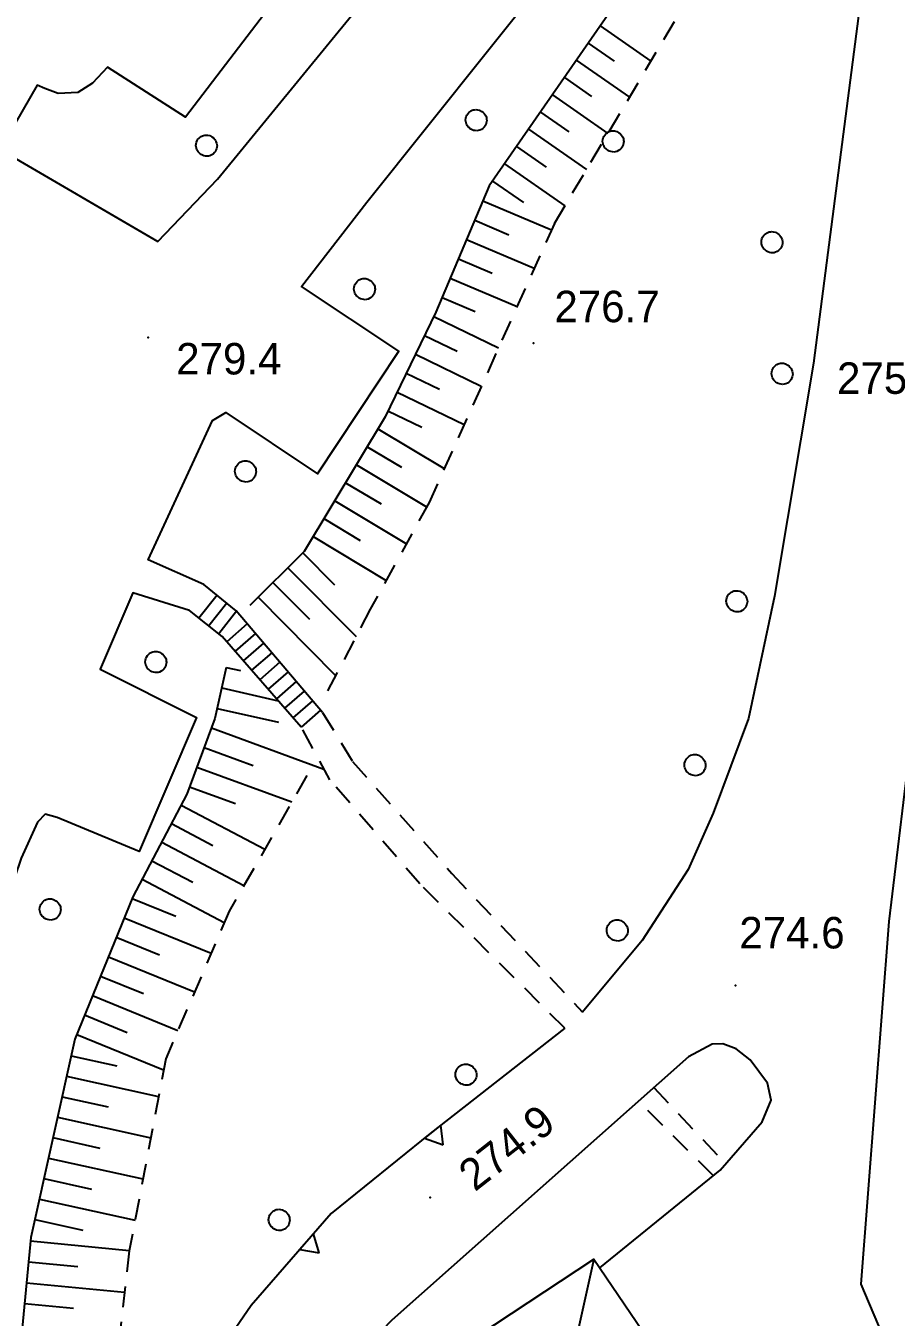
# Model space of a CAD drawing. Extents: x 1518652 to 1519378, y 5069750 to 5070202.
# Drawn here: x 1518878.6 to 1518920, y 5069898.2 to 5069959.8 of the extents above; entities that cross this region are included whole.
import ezdxf

# ---------------------------------------------------------------- set-up
doc = ezdxf.new("R2010")
doc.units = 0
doc.header["$MEASUREMENT"] = 0
doc.linetypes.add('L10', pattern=[1.7, 1, -0.7])
for name, color, linetype in [('2310_SU', 2, 'Continuous'), ('2323_PEDspartit', 1, 'Continuous'), ('2641_MUROspec', 2, 'Continuous'), ('3007_TETTOIE', 2, 'Continuous'), ('3046_SCALE', 1, 'Continuous'), ('3047_GRADINI', 6, 'Continuous'), ('5100_ALBERO', 1, 'Continuous'), ('5651_VIALETTI', 1, 'L10'), ('7111_SCARciglio', 1, 'Continuous'), ('7112_SCARpiede', 1, 'L10'), ('7113_SCARvest', 6, 'Continuous'), ('8321_PQTerra', 2, 'Continuous'), ('SCM_Diagonali', 6, 'Continuous')]:
    doc.layers.add(name, color=color, linetype=linetype)
doc.styles.add('Style00', font='Leroy', dxfattribs={"height": 0.2})

# ---------------------------------------------------------------- blocks, each defined once
blk = doc.blocks.new('S37')
at = {"linetype": 'Continuous'}
for p, q in [((-0.99, -0.01), (-0.97, 0.17)), ((-0.97, 0.17), (-0.93, 0.33)), ((-0.93, 0.33), (-0.87, 0.47)), ((-0.87, 0.47), (-0.79, 0.6)), ((-0.79, 0.6), (-0.68, 0.71)), ((-0.68, 0.71), (-0.58, 0.8)), ((-0.58, 0.8), (-0.49, 0.87)), ((-0.49, 0.87), (-0.37, 0.93)), ((-0.37, 0.93), (-0.26, 0.97)), ((-0.26, 0.97), (-0.13, 0.99)), ((-0.13, 0.99), (-0.01, 1)), ((-0.01, 1), (0.15, 0.99)), ((0.15, 0.99), (0.35, 0.94)), ((0.35, 0.94), (0.55, 0.82)), ((0.55, 0.82), (0.68, 0.73)), ((0.68, 0.73), (0.77, 0.62)), ((0.77, 0.62), (0.87, 0.5)), ((0.87, 0.5), (0.93, 0.39)), ((0.93, 0.39), (0.99, 0.23)), ((0.99, 0.23), (1.01, 0.09)), ((1.01, 0.09), (1.03, -0.03)), ((-0.97, -0.15), (-0.99, -0.01)), ((-0.94, -0.26), (-0.97, -0.15)), ((-0.9, -0.4), (-0.94, -0.26)), ((-0.84, -0.51), (-0.9, -0.4)), ((-0.78, -0.61), (-0.84, -0.51)), ((-0.66, -0.71), (-0.78, -0.61)), ((-0.57, -0.8), (-0.66, -0.71)), ((-0.49, -0.87), (-0.57, -0.8)), ((-0.36, -0.93), (-0.49, -0.87)), ((-0.22, -0.98), (-0.36, -0.93)), ((-0.06, -1.01), (-0.22, -0.98)), ((0.07, -1.02), (-0.06, -1.01)), ((0.22, -1.01), (0.07, -1.02)), ((0.36, -0.97), (0.22, -1.01)), ((0.52, -0.89), (0.36, -0.97)), ((0.65, -0.81), (0.52, -0.89)), ((0.78, -0.68), (0.65, -0.81)), ((0.87, -0.56), (0.78, -0.68)), ((0.93, -0.45), (0.87, -0.56)), ((0.98, -0.3), (0.93, -0.45)), ((1.01, -0.17), (0.98, -0.3)), ((1.03, -0.03), (1.01, -0.17))]:
    blk.add_line(p, q, dxfattribs=at)
blk = doc.blocks.new('Q0200100')
at = {"linetype": 'Continuous'}
for p, q in [((0, 0.8), (-0.5, 0)), ((0.5, 0), (0, 0.8)), ((-0.5, 0), (0.5, 0))]:
    blk.add_line(p, q, dxfattribs=at)

msp = doc.modelspace()

# ---------------------------------------------------------------- linework, layer by layer
at = {"layer": '2310_SU', "color": 18, "linetype": 'Continuous', "true_color": 0x000000}
for points in [[(1518887.049, 5069933.149, 279.321), (1518884.384, 5069934.32, 279.363), (1518887.464, 5069940.964, 279.314), (1518888.097, 5069941.341, 279.335), (1518892.466, 5069938.426, 279.377), (1518896.334, 5069944.271, 279.328), (1518891.702, 5069947.349, 278.884), (1518894.805, 5069951.366, 278.627), (1518903.465, 5069962.219, 277.904), (1518907.419, 5069967.761, 277.558), (1518911.026, 5069973.739, 277.234), (1518918.414, 5069985.828, 276.501), (1518920.503, 5069989.42, 276.134)], [(1518921.556, 5069985.89, 275.993), (1518916.091, 5069943.695, 275.104), (1518914.242, 5069932.598, 275.02), (1518913.006, 5069926.765, 275.048), (1518911.317, 5069922.255, 274.843), (1518910.12, 5069919.562, 274.752), (1518907.933, 5069916.173, 274.773), (1518905.09, 5069912.771, 274.78)], [(1518920.396, 5069895.004, 275.119), (1518918.378, 5069899.807, 274.949), (1518919.709, 5069917.078, 274.991), (1518920.857, 5069926.713, 275.006), (1518922.675, 5069939.302, 275.062), (1518923.942, 5069946.452, 275.118), (1518924.965, 5069953.016, 275.288), (1518925.174, 5069954.223, 275.33), (1518925.674, 5069947.387, 275.436), (1518925.773, 5069940.472, 276.024), (1518926.448, 5069923.321, 276.712), (1518926.828, 5069916.957, 276.98), (1518926.298, 5069911.819, 277.121), (1518924.568, 5069903.036, 277.474), (1518923.338, 5069899.457, 277.29)], [(1518886.355, 5069931.909, 279.046), (1518883.66, 5069932.753, 279.582), (1518882.101, 5069929.111, 279.554), (1518886.689, 5069926.815, 279.73), (1518883.969, 5069920.414, 279.843), (1518880.053, 5069922.044, 279.709), (1518879.477, 5069922.195, 279.702), (1518879.11, 5069921.827, 279.716), (1518878.334, 5069920.098, 279.744), (1518877.697, 5069918.236, 279.751), (1518877.397, 5069916.514, 279.744), (1518877.091, 5069912.646, 279.786), (1518876.672, 5069908.241, 279.681), (1518875.86, 5069892.145, 279.25), (1518874.537, 5069873.166, 278.457), (1518875.444, 5069873.156, 274.999)]]:
    msp.add_polyline3d(points, dxfattribs=at)
at = {"layer": '2323_PEDspartit', "color": 18, "linetype": 'Continuous', "true_color": 0x000000}
for points in [[(1518907.877, 5069983.832, 277.636), (1518886.162, 5069955.424, 279.357), (1518882.449, 5069957.802, 279.201), (1518881.738, 5069957.034, 279.187), (1518881.039, 5069956.599, 279.215), (1518880.108, 5069956.545, 279.247), (1518879.461, 5069956.789, 279.271), (1518879.099, 5069956.952, 279.285), (1518877.34, 5069953.879, 279.427), (1518884.853, 5069949.491, 279.335), (1518887.701, 5069952.462, 279.046), (1518894.234, 5069960.448, 278.517)], [(1518905.91, 5069900.572, 274.499), (1518911.647, 5069905.238, 274.554), (1518913.657, 5069907.536, 274.653), (1518914.079, 5069908.565, 274.879), (1518913.906, 5069909.384, 275.027), (1518913.088, 5069910.485, 275.048), (1518912.415, 5069911.024, 275.055), (1518911.779, 5069911.257, 275.034), (1518911.275, 5069911.243, 275.062), (1518910.136, 5069910.633, 275.108), (1518896, 5069898.09, 275.175), (1518894.56, 5069896.598, 275.083), (1518893.032, 5069894.109, 275.097), (1518892.402, 5069892.387, 275.062), (1518892.423, 5069891.906, 274.948)]]:
    msp.add_polyline3d(points, dxfattribs=at)
at = {"layer": '2641_MUROspec', "color": 18, "linetype": 'Continuous', "true_color": 0x000000}
msp.add_polyline3d([(1518904.25, 5069912.002, 274.865), (1518897.829, 5069906.98, 275.245), (1518893.104, 5069903.161, 275.372), (1518889.292, 5069898.782, 275.069), (1518888.006, 5069896.911, 274.9), (1518886.587, 5069892.422, 274.857), (1518886.177, 5069888.78, 274.681), (1518885.157, 5069883.086, 274.702), (1518884.562, 5069878.242, 274.787), (1518883.439, 5069870.511, 275.041)], dxfattribs=at)
at = {"layer": '3007_TETTOIE', "color": 18, "linetype": 'Continuous', "true_color": 0x000000}
msp.add_polyline3d([(1518909.702, 5069894.995, 275.485), (1518908.069, 5069895.255, 275.485), (1518906.682, 5069896.321, 275.485), (1518906.415, 5069896.461, 275.485), (1518904.778, 5069897.132, 275.485), (1518902.99, 5069897.416, 275.485), (1518901.104, 5069897.233, 275.485), (1518899.393, 5069896.613, 275.485), (1518899.167, 5069896.481, 275.485), (1518897.967, 5069895.663, 275.485), (1518897.573, 5069895.312, 275.485), (1518897.256, 5069894.952, 275.485), (1518896.988, 5069895.296, 275.485), (1518905.624, 5069900.993, 275.485)], close=True, dxfattribs=at)
at = {"layer": '3046_SCALE', "color": 18, "linetype": 'Continuous', "true_color": 0x000000}
for points in [[(1518892.692, 5069927.049, 276.634), (1518888.587, 5069931.895, 278.961), (1518887.049, 5069933.149, 279.321)], [(1518891.683, 5069926.345, 276.557), (1518887.913, 5069930.67, 278.905), (1518886.355, 5069931.909, 279.046)]]:
    msp.add_polyline3d(points, dxfattribs=at)
at = {"layer": '3047_GRADINI', "color": 18, "linetype": 'Continuous', "true_color": 0x000000}
for points in [[(1518887.678, 5069932.636, 0), (1518886.811, 5069931.546, 0)], [(1518888.143, 5069932.257, 0), (1518887.281, 5069931.172, 0)], [(1518888.605, 5069931.874, 0), (1518887.751, 5069930.799, 0)], [(1518889.116, 5069931.27, 0), (1518888.135, 5069930.415, 0)], [(1518889.504, 5069930.813, 0), (1518888.529, 5069929.963, 0)], [(1518889.892, 5069930.355, 0), (1518888.924, 5069929.511, 0)], [(1518890.28, 5069929.897, 0), (1518889.318, 5069929.059, 0)], [(1518890.667, 5069929.439, 0), (1518889.712, 5069928.606, 0)], [(1518891.055, 5069928.981, 0), (1518890.106, 5069928.154, 0)], [(1518891.443, 5069928.524, 0), (1518890.501, 5069927.702, 0)], [(1518891.831, 5069928.066, 0), (1518890.895, 5069927.249, 0)], [(1518892.219, 5069927.608, 0), (1518891.289, 5069926.797, 0)], [(1518892.607, 5069927.15, 0), (1518891.683, 5069926.345, 0)]]:
    msp.add_polyline3d(points, dxfattribs=at)
at = {"layer": '5651_VIALETTI', "color": 18, "linetype": 'L10', "true_color": 0x000000}
for points in [[(1518892.692, 5069927.049, 276.634), (1518894.131, 5069924.705, 276.493), (1518898.863, 5069919.375, 275.556), (1518905.09, 5069912.771, 275.099)], [(1518904.25, 5069912.002, 274.865), (1518897.335, 5069918.875, 275.795), (1518893.042, 5069923.842, 276.423), (1518891.683, 5069926.345, 276.557)], [(1518908.486, 5069909.169, 274.851), (1518911.91, 5069905.538, 274.6)], [(1518911.322, 5069904.973, 273.913), (1518907.754, 5069908.519, 274.393)]]:
    msp.add_polyline3d(points, dxfattribs=at)
at = {"layer": '7111_SCARciglio', "color": 18, "linetype": 'Continuous', "true_color": 0x000000}
for points in [[(1518919.703, 5069985.222, 276.317), (1518908.016, 5069962.776, 278.08), (1518900.643, 5069952.14, 278.425), (1518898.1, 5069946.118, 278.722), (1518895.68, 5069941.131, 279.095), (1518891.831, 5069934.724, 279.159), (1518889.237, 5069932.152, 279.032)], [(1518888.115, 5069929.194, 279.222), (1518887.562, 5069926.762, 279.518), (1518886.239, 5069923.156, 279.541), (1518883.661, 5069918.26, 279.441), (1518880.889, 5069911.473, 279.377), (1518878.803, 5069902.024, 279.356), (1518877.485, 5069888.238, 278.827), (1518876.846, 5069874.971, 278.228)]]:
    msp.add_polyline3d(points, dxfattribs=at)
at = {"layer": '7112_SCARpiede', "color": 18, "linetype": 'L10', "true_color": 0x000000}
for points in [[(1518903.752, 5069950.355, 276.12), (1518910.874, 5069962.332, 276.543), (1518920.358, 5069982.342, 276.127)], [(1518903.752, 5069950.355, 276.12), (1518897.775, 5069937.052, 276.465), (1518894.976, 5069931.972, 276.712), (1518892.733, 5069927.673, 276.853)], [(1518891.957, 5069924.037, 276.648), (1518888.254, 5069917.576, 276.74), (1518885.225, 5069910.538, 276.726), (1518883.486, 5069901.382, 276.726), (1518882.524, 5069892.851, 276.578), (1518879.687, 5069876.085, 276.19)]]:
    msp.add_polyline3d(points, dxfattribs=at)
at = {"layer": '7113_SCARvest', "color": 18, "linetype": 'Continuous', "true_color": 0x000000}
for points in [[(1518905.933, 5069959.771, 0), (1518908.354, 5069958.094, 0)], [(1518905.364, 5069958.95, 0), (1518906.603, 5069958.091, 0)], [(1518904.794, 5069958.128, 0), (1518907.329, 5069956.371, 0)], [(1518904.224, 5069957.306, 0), (1518905.521, 5069956.407, 0)], [(1518903.655, 5069956.484, 0), (1518906.304, 5069954.647, 0)], [(1518903.085, 5069955.662, 0), (1518904.438, 5069954.724, 0)], [(1518902.515, 5069954.84, 0), (1518905.28, 5069952.924, 0)], [(1518901.946, 5069954.018, 0), (1518903.356, 5069953.04, 0)], [(1518901.376, 5069953.196, 0), (1518904.255, 5069951.201, 0)], [(1518900.806, 5069952.375, 0), (1518902.275, 5069951.356, 0)], [(1518900.341, 5069951.424, 0), (1518903.612, 5069950.043, 0)], [(1518899.952, 5069950.503, 0), (1518901.577, 5069949.817, 0)], [(1518899.563, 5069949.582, 0), (1518902.792, 5069948.218, 0)], [(1518899.174, 5069948.661, 0), (1518900.778, 5069947.983, 0)], [(1518898.785, 5069947.74, 0), (1518901.972, 5069946.394, 0)], [(1518898.396, 5069946.819, 0), (1518899.979, 5069946.15, 0)], [(1518898.002, 5069945.917, 0), (1518901.086, 5069944.42, 0)], [(1518897.566, 5069945.017, 0), (1518899.121, 5069944.262, 0)], [(1518897.129, 5069944.117, 0), (1518900.266, 5069942.595, 0)], [(1518896.692, 5069943.218, 0), (1518898.274, 5069942.45, 0)], [(1518896.256, 5069942.318, 0), (1518899.446, 5069940.77, 0)], [(1518895.819, 5069941.418, 0), (1518897.427, 5069940.638, 0)], [(1518895.343, 5069940.57, 0), (1518898.503, 5069938.672, 0)], [(1518894.828, 5069939.713, 0), (1518896.459, 5069938.733, 0)], [(1518894.313, 5069938.856, 0), (1518897.661, 5069936.845, 0)], [(1518893.798, 5069937.999, 0), (1518895.488, 5069936.984, 0)], [(1518893.283, 5069937.141, 0), (1518896.695, 5069935.092, 0)], [(1518892.769, 5069936.284, 0), (1518894.49, 5069935.25, 0)], [(1518892.254, 5069935.427, 0), (1518895.729, 5069933.339, 0)], [(1518891.757, 5069934.65, 0), (1518893.269, 5069933.125, 0)], [(1518891.047, 5069933.946, 0), (1518894.296, 5069930.669, 0)], [(1518890.336, 5069933.242, 0), (1518892.073, 5069931.49, 0)], [(1518889.626, 5069932.538, 0), (1518893.325, 5069928.808, 0)], [(1518888.115, 5069929.194, 0), (1518888.792, 5069929.04, 0)], [(1518887.894, 5069928.218, 0), (1518890.583, 5069927.607, 0)], [(1518887.672, 5069927.243, 0), (1518890.594, 5069926.579, 0)], [(1518887.401, 5069926.323, 0), (1518892.77, 5069924.353, 0)], [(1518887.057, 5069925.384, 0), (1518889.4, 5069924.524, 0)], [(1518886.712, 5069924.445, 0), (1518891.239, 5069922.784, 0)], [(1518886.368, 5069923.506, 0), (1518888.551, 5069922.705, 0)], [(1518885.966, 5069922.637, 0), (1518889.951, 5069920.538, 0)], [(1518885.5, 5069921.752, 0), (1518887.477, 5069920.711, 0)], [(1518885.034, 5069920.867, 0), (1518888.956, 5069918.802, 0)], [(1518884.568, 5069919.982, 0), (1518886.513, 5069918.958, 0)], [(1518884.102, 5069919.098, 0), (1518888.02, 5069917.034, 0)], [(1518883.629, 5069918.184, 0), (1518885.707, 5069917.335, 0)], [(1518883.251, 5069917.258, 0), (1518887.39, 5069915.568, 0)], [(1518882.873, 5069916.332, 0), (1518884.934, 5069915.491, 0)], [(1518882.495, 5069915.406, 0), (1518886.599, 5069913.731, 0)], [(1518882.117, 5069914.48, 0), (1518884.161, 5069913.646, 0)], [(1518881.739, 5069913.555, 0), (1518885.808, 5069911.893, 0)], [(1518881.361, 5069912.629, 0), (1518883.387, 5069911.802, 0)], [(1518880.983, 5069911.703, 0), (1518885.125, 5069910.012, 0)], [(1518880.716, 5069910.689, 0), (1518882.894, 5069910.208, 0)], [(1518880.501, 5069909.713, 0), (1518884.884, 5069908.745, 0)], [(1518880.285, 5069908.736, 0), (1518882.491, 5069908.249, 0)], [(1518880.069, 5069907.76, 0), (1518884.511, 5069906.779, 0)], [(1518879.854, 5069906.783, 0), (1518882.089, 5069906.29, 0)], [(1518879.638, 5069905.807, 0), (1518884.138, 5069904.813, 0)], [(1518879.422, 5069904.83, 0), (1518881.687, 5069904.33, 0)], [(1518879.207, 5069903.854, 0), (1518883.765, 5069902.847, 0)], [(1518878.991, 5069902.877, 0), (1518881.284, 5069902.371, 0)], [(1518878.787, 5069901.862, 0), (1518883.492, 5069901.412, 0)], [(1518878.692, 5069900.866, 0), (1518881.035, 5069900.643, 0)], [(1518878.597, 5069899.871, 0), (1518883.265, 5069899.425, 0)], [(1518878.502, 5069898.876, 0), (1518880.828, 5069898.653, 0)]]:
    msp.add_polyline3d(points, dxfattribs=at)
at = {"layer": '8321_PQTerra', "color": 18, "linetype": 'Continuous', "true_color": 0x000000}
for p in [(1518884.396, 5069944.912, 279.356), (1518902.75, 5069944.647, 276.663), (1518912.389, 5069914.03, 274.568), (1518897.829, 5069903.924, 274.928)]:
    msp.add_point(p, dxfattribs=at)
at = {"layer": 'SCM_Diagonali', "color": 18, "linetype": 'Continuous', "true_color": 0x000000}
msp.add_polyline3d([(1518905.624, 5069900.993, 0), (1518904.778, 5069897.132, 0)], dxfattribs=at)

# ---------------------------------------------------------------- block references
at = {"layer": '2641_MUROspec', "color": 18, "linetype": 'Continuous', "true_color": 0x000000}
for p, xscale, yscale, zscale, rotation in [((1518897.949, 5069907.073, 275.238), 1.000000000096654, 1.000000000096654, 1.000000000096654, 218.0356376808072), ((1518891.94, 5069901.824, 275.28), 1.000000000065396, 1.000000000065396, 1.000000000065396, 228.9602179379598)]:
    msp.add_blockref('Q0200100', p, dxfattribs=dict(at, xscale=xscale, yscale=yscale, zscale=zscale, rotation=rotation))
at = {"layer": '5100_ALBERO', "color": 18, "linetype": 'Continuous', "true_color": 0x000000, "xscale": 0.5, "yscale": 0.5, "zscale": 0.5}
for p in [(1518900.012, 5069955.281, 277.791), (1518906.543, 5069954.269, 276.198), (1518887.157, 5069954.068, 279.173), (1518914.109, 5069949.463, 275.93), (1518894.692, 5069947.23, 278.743), (1518914.593, 5069943.193, 275.316), (1518889.023, 5069938.538, 279.695), (1518912.432, 5069932.352, 275.697), (1518884.75, 5069929.455, 279.603), (1518910.443, 5069924.543, 275.577), (1518879.71, 5069917.664, 279.716), (1518906.738, 5069916.663, 275.647), (1518899.527, 5069909.79, 275.682), (1518890.624, 5069902.868, 276.049)]:
    msp.add_blockref('S37', p, dxfattribs=at)

# ---------------------------------------------------------------- texts
at = {"layer": '8321_PQTerra', "color": 18, "linetype": 'Continuous', "true_color": 0x000000, "style": 'Style00'}
for s, p in [('276.7', (1518903.75, 5069945.647)), ('279.4', (1518885.724, 5069943.158)), ('275.1', (1518917.22, 5069942.232)), ('274.6', (1518912.563, 5069915.801))]:
    msp.add_text(s, height=1.5, dxfattribs=at).set_placement(p)
msp.add_text('274.9', height=1.5, rotation=38.10273, dxfattribs=at).set_placement((1518899.959, 5069904.177))

doc.saveas('drawing.dxf')
